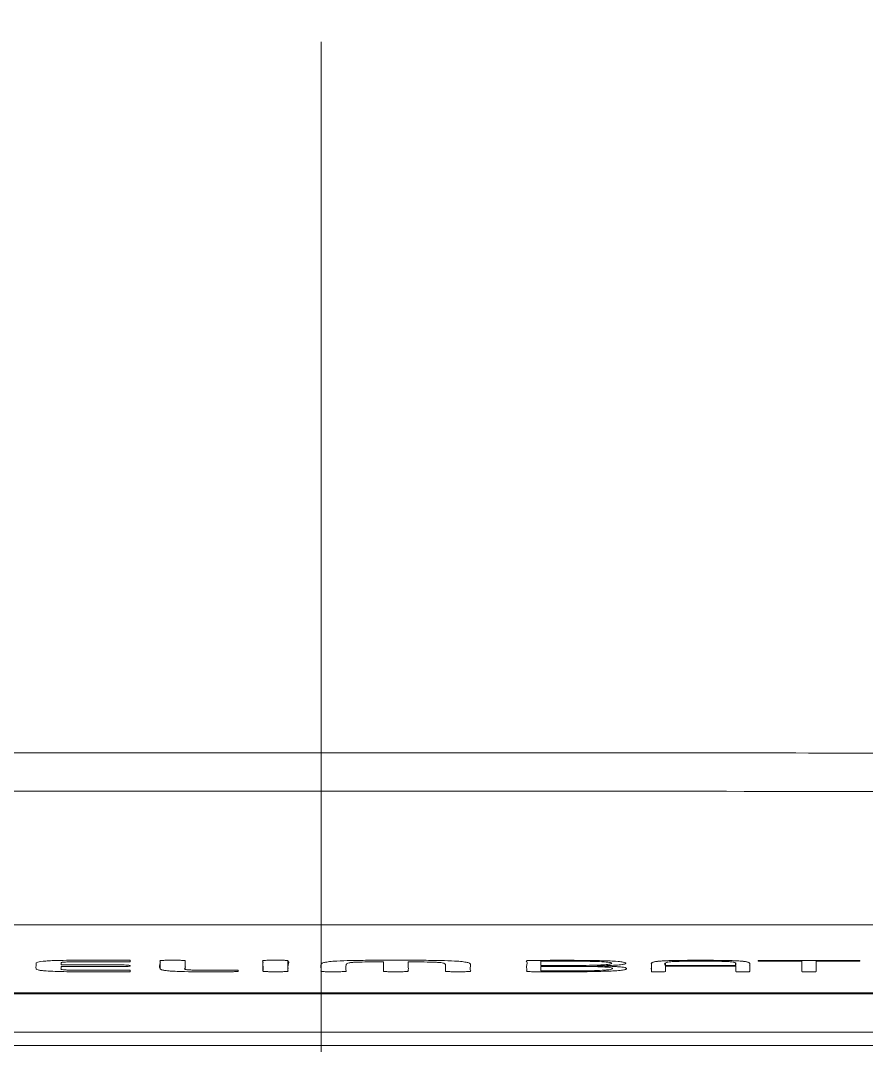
# Model space of a CAD drawing. Extents: x 1268 to 7307, y -579 to 1973.
# Drawn here: x 2799.82 to 2821.53, y 257.09 to 283.39 of the extents above; entities that cross this region are included whole.
import ezdxf

# ---------------------------------------------------------------- set-up
doc = ezdxf.new("R2010")
doc.units = 0
doc.header["$LTSCALE"] = 20
doc.header["$MEASUREMENT"] = 0
doc.linetypes.add('CENTER', pattern=[2, 1.25, -0.25, 0.25, -0.25])
doc.layers.get('0').update_dxf_attribs({"linetype": 'CONTINUOUS'})
doc.layers.add('1', color=7, linetype='CONTINUOUS')

msp = doc.modelspace()

# ---------------------------------------------------------------- linework, layer by layer
at = {"color": 7, "linetype": 'Continuous', "lineweight": 15}
for p, q in [((2840.038, 260.184), (2788.812, 260.184)), ((2840.038, 260.184), (2788.812, 260.184)), ((2802.637, 259.275), (2802.637, 259.236)), ((2802.637, 259.275), (2802.637, 259.236)), ((2813.176, 259.249), (2813.176, 259.144)), ((2813.176, 259.249), (2813.176, 259.144)), ((2813.176, 259.004), (2813.176, 259.119)), ((2813.176, 259.004), (2813.176, 259.119)), ((2814.804, 259.136), (2814.619, 259.132)), ((2814.804, 259.136), (2814.619, 259.132)), ((2814.619, 259.132), (2814.806, 259.126)), ((2814.619, 259.132), (2814.806, 259.126)), ((2816.371, 259.143), (2818.172, 259.143)), ((2816.371, 259.143), (2818.172, 259.143)), ((2816.371, 259.12), (2816.371, 258.985)), ((2818.172, 259.12), (2816.371, 259.12)), ((2816.371, 259.12), (2816.371, 258.985)), ((2818.172, 259.12), (2816.371, 259.12)), ((2818.172, 258.985), (2818.172, 259.12)), ((2818.172, 258.985), (2818.172, 259.12)), ((2818.785, 259.271), (2821.321, 259.271)), ((2818.785, 259.271), (2821.321, 259.271)), ((2819.873, 259.25), (2818.785, 259.25)), ((2819.873, 259.25), (2818.785, 259.25)), ((2819.873, 258.985), (2819.873, 259.25)), ((2819.873, 258.985), (2819.873, 259.25)), ((2820.233, 259.25), (2820.233, 258.985)), ((2821.321, 259.25), (2820.233, 259.25)), ((2820.233, 259.25), (2820.233, 258.985)), ((2821.321, 259.25), (2820.233, 259.25)), ((2821.354, 259.269), (2821.354, 259.252)), ((2821.354, 259.269), (2821.354, 259.252)), ((2802.638, 258.982), (2802.61, 258.982)), ((2802.638, 258.982), (2802.61, 258.982)), ((2802.638, 259.021), (2802.638, 258.982)), ((2802.638, 259.021), (2802.638, 258.982)), ((2805.408, 259.021), (2805.408, 258.984)), ((2805.408, 259.021), (2805.408, 258.984)), ((2775.038, 258.437), (2840.038, 258.437)), ((2775.038, 258.437), (2840.038, 258.437)), ((2775.038, 258.413), (2840.038, 258.413)), ((2703.342, 257.433), (2911.734, 257.433))]:
    msp.add_line(p, q, dxfattribs=at)
at = {"color": 7, "linetype": 'Continuous', "lineweight": 15, "flags": 128}
for points in [[(2802.61, 258.982), (2802.56, 258.981), (2802.516, 258.981), (2802.513, 258.981), (2802.513, 258.981), (2802.513, 258.981), (2802.513, 258.981), (2802.513, 258.981), (2802.513, 258.981), (2802.513, 258.981), (2802.513, 258.981), (2802.513, 258.981)], [(2802.61, 258.982), (2802.56, 258.981), (2802.516, 258.981), (2802.513, 258.981), (2802.513, 258.981), (2802.513, 258.981), (2802.513, 258.981), (2802.513, 258.981), (2802.513, 258.981), (2802.513, 258.981), (2802.513, 258.981), (2802.513, 258.981)], [(2805.408, 258.984), (2805.391, 258.984), (2805.39, 258.984), (2805.39, 258.984), (2805.389, 258.984), (2805.389, 258.984), (2805.373, 258.983), (2805.319, 258.983), (2805.291, 258.982), (2805.289, 258.982), (2805.289, 258.982), (2805.289, 258.982), (2805.289, 258.982), (2805.289, 258.982), (2805.289, 258.982), (2805.289, 258.982), (2805.289, 258.982), (2805.289, 258.982), (2805.289, 258.982), (2805.289, 258.982)]]:
    msp.add_lwpolyline(points, dxfattribs=at)
at = {"color": 7, "linetype": 'Continuous', "lineweight": 15}
msp.add_arc((2816.192, 260.431), 1.457, 263.9491, 277.0618, dxfattribs=at)
for points, knots in [([(2807.538, 264.602), (2803.799, 264.601), (2796.63, 264.598), (2786.339, 264.579), (2776.975, 264.552), (2768.538, 264.519), (2761.146, 264.484), (2754.765, 264.449), (2749.357, 264.416), (2744.763, 264.385), (2740.908, 264.354), (2736.422, 264.305), (2730.91, 264.214), (2724.355, 264.057), (2717.799, 263.849), (2711.313, 263.589), (2704.546, 263.256), (2697.945, 262.86), (2691.814, 262.42), (2686.084, 261.945), (2680.202, 261.384), (2673.804, 260.683), (2667.565, 259.903), (2661.511, 259.051), (2656.991, 258.351), (2653.716, 257.813), (2652.334, 257.574), (2651.816, 257.485)], [0, 0, 0, 0, 0.070455, 0.135104, 0.193948, 0.246989, 0.29423, 0.333385, 0.367403, 0.396306, 0.420078, 0.440185, 0.481122, 0.524531, 0.565128, 0.607203, 0.650633, 0.698182, 0.737901, 0.773078, 0.812433, 0.853317, 0.901758, 0.935931, 0.972857, 0.989809, 1, 1, 1, 1]), ([(2963.249, 257.482), (2962.848, 257.553), (2960.46, 257.976), (2956.448, 258.611), (2951.964, 259.278), (2948.404, 259.771), (2945.323, 260.175), (2942.208, 260.558), (2939.375, 260.887), (2936.649, 261.186), (2933.898, 261.472), (2930.928, 261.76), (2927.848, 262.038), (2924.579, 262.31), (2921.145, 262.573), (2915.276, 262.982), (2907.197, 263.443), (2897.196, 263.863), (2887.731, 264.143), (2880.426, 264.281), (2875.038, 264.346), (2871.053, 264.38), (2866.306, 264.412), (2860.639, 264.447), (2854.05, 264.484), (2846.537, 264.519), (2838.099, 264.552), (2828.736, 264.579), (2818.445, 264.598), (2811.276, 264.601), (2807.538, 264.602)], [0, 0, 0, 0, 0.007942, 0.047278, 0.078077, 0.09541, 0.117873, 0.138922, 0.157097, 0.174981, 0.193535, 0.211422, 0.233444, 0.254725, 0.276456, 0.30182, 0.371991, 0.43612, 0.496896, 0.553414, 0.574736, 0.598799, 0.628672, 0.664319, 0.705767, 0.753009, 0.806051, 0.864895, 0.929545, 1, 1, 1, 1]), ([(2807.538, 263.616), (2807.538, 264.002), (2807.538, 264.575), (2807.538, 264.515), (2807.538, 264.495)], [0, 0, 0, 0, 0.673407, 1, 1, 1, 1]), ([(2703.342, 257.433), (2703.416, 257.536), (2703.493, 257.639), (2703.605, 257.786), (2703.639, 257.83), (2703.707, 257.917), (2703.742, 257.961), (2703.848, 258.092), (2703.92, 258.18), (2704.14, 258.443), (2704.294, 258.618), (2704.775, 259.143), (2705.122, 259.493), (2705.589, 259.931), (2705.685, 260.018), (2705.829, 260.149), (2705.886, 260.193), (2706.024, 260.28), (2706.104, 260.324), (2706.556, 260.541), (2707.09, 260.712), (2708.493, 261.048), (2709.363, 261.212), (2710.903, 261.45), (2711.456, 261.528), (2712.343, 261.643), (2712.648, 261.681), (2713.276, 261.756), (2713.6, 261.793), (2715.263, 261.976), (2716.74, 262.115), (2719.953, 262.377), (2721.69, 262.499), (2725.389, 262.725), (2727.35, 262.827), (2731.457, 263.011), (2733.601, 263.093), (2738.029, 263.232), (2740.312, 263.29), (2744.969, 263.381), (2747.343, 263.414), (2750.336, 263.44), (2750.936, 263.444), (2752.138, 263.452), (2752.739, 263.455), (2753.94, 263.462), (2754.542, 263.466), (2755.443, 263.471), (2755.744, 263.472), (2756.345, 263.476), (2756.645, 263.477), (2759.352, 263.492), (2761.756, 263.504), (2768.976, 263.537), (2773.792, 263.556), (2788.247, 263.601), (2797.893, 263.616), (2807.538, 263.616)], [0.7121402, 0.7121402, 0.7121402, 0.7121402, 0.719641, 0.719641, 0.7228269, 0.7228269, 0.7260128, 0.7260128, 0.7323846, 0.7323846, 0.7451281, 0.7451281, 0.7706153, 0.7706153, 0.7769871, 0.7769871, 0.780173, 0.780173, 0.7833589, 0.7833589, 0.7961025, 0.7961025, 0.8088461, 0.8088461, 0.8152179, 0.8152179, 0.8184038, 0.8184038, 0.8215897, 0.8215897, 0.8343333, 0.8343333, 0.8470769, 0.8470769, 0.8598205, 0.8598205, 0.8725641, 0.8725641, 0.8853077, 0.8853077, 0.8980513, 0.8980513, 0.9012372, 0.9012372, 0.9044231, 0.9044231, 0.907609, 0.907609, 0.9092019, 0.9092019, 0.9107949, 0.9107949, 0.9235384, 0.9235384, 0.9490256, 0.9490256, 1, 1, 1, 1]), ([(2911.734, 257.433), (2911.659, 257.536), (2911.583, 257.639), (2911.471, 257.786), (2911.437, 257.83), (2911.368, 257.917), (2911.333, 257.961), (2911.228, 258.092), (2911.156, 258.18), (2910.935, 258.443), (2910.781, 258.618), (2910.3, 259.143), (2909.953, 259.493), (2909.486, 259.931), (2909.391, 260.018), (2909.247, 260.149), (2909.189, 260.193), (2909.052, 260.28), (2908.972, 260.324), (2908.52, 260.541), (2907.985, 260.712), (2906.582, 261.048), (2905.713, 261.212), (2904.173, 261.45), (2903.62, 261.528), (2902.733, 261.643), (2902.428, 261.681), (2901.799, 261.756), (2901.476, 261.793), (2899.812, 261.976), (2898.336, 262.115), (2895.122, 262.377), (2893.385, 262.499), (2889.686, 262.725), (2887.725, 262.827), (2883.619, 263.011), (2881.475, 263.093), (2877.046, 263.232), (2874.764, 263.29), (2870.106, 263.381), (2867.732, 263.414), (2864.739, 263.44), (2864.139, 263.444), (2862.938, 263.452), (2862.336, 263.455), (2861.135, 263.462), (2860.533, 263.466), (2859.633, 263.471), (2859.331, 263.472), (2858.731, 263.476), (2858.43, 263.477), (2855.724, 263.492), (2853.32, 263.504), (2846.099, 263.537), (2841.284, 263.556), (2826.829, 263.601), (2817.183, 263.616), (2807.538, 263.616)], [0.7121402, 0.7121402, 0.7121402, 0.7121402, 0.719641, 0.719641, 0.7228269, 0.7228269, 0.7260128, 0.7260128, 0.7323846, 0.7323846, 0.7451281, 0.7451281, 0.7706153, 0.7706153, 0.7769871, 0.7769871, 0.780173, 0.780173, 0.7833589, 0.7833589, 0.7961025, 0.7961025, 0.8088461, 0.8088461, 0.8152179, 0.8152179, 0.8184038, 0.8184038, 0.8215897, 0.8215897, 0.8343333, 0.8343333, 0.8470769, 0.8470769, 0.8598205, 0.8598205, 0.8725641, 0.8725641, 0.8853077, 0.8853077, 0.8980513, 0.8980513, 0.9012372, 0.9012372, 0.9044231, 0.9044231, 0.907609, 0.907609, 0.9092019, 0.9092019, 0.9107949, 0.9107949, 0.9235384, 0.9235384, 0.9490256, 0.9490256, 1, 1, 1, 1]), ([(2802.513, 258.981), (2802.416, 258.981), (2802.187, 258.98), (2801.812, 258.979), (2801.409, 258.979), (2801.032, 258.981), (2800.717, 258.988), (2800.492, 258.999), (2800.348, 259.012), (2800.264, 259.027), (2800.225, 259.042), (2800.217, 259.078), (2800.223, 259.12), (2800.222, 259.165), (2800.223, 259.197), (2800.218, 259.226), (2800.445, 259.258), (2800.805, 259.272), (2801.165, 259.277), (2801.449, 259.278), (2801.814, 259.277), (2802.195, 259.277), (2802.514, 259.275), (2802.637, 259.275)], [0, 0, 0, 0, 0.036682, 0.086618, 0.1412, 0.188795, 0.228836, 0.264032, 0.289599, 0.316387, 0.345952, 0.369153, 0.500499, 0.56617, 0.599007, 0.666442, 0.718562, 0.772345, 0.815458, 0.85659, 0.879046, 0.953484, 1, 1, 1, 1]), ([(2802.513, 258.981), (2802.416, 258.981), (2802.187, 258.98), (2801.812, 258.979), (2801.409, 258.979), (2801.032, 258.981), (2800.717, 258.988), (2800.492, 258.999), (2800.348, 259.012), (2800.264, 259.027), (2800.225, 259.042), (2800.217, 259.078), (2800.223, 259.12), (2800.222, 259.165), (2800.223, 259.197), (2800.218, 259.226), (2800.445, 259.258), (2800.805, 259.272), (2801.165, 259.277), (2801.449, 259.278), (2801.814, 259.277), (2802.195, 259.277), (2802.514, 259.275), (2802.637, 259.275)], [0, 0, 0, 0, 0.036682, 0.086618, 0.1412, 0.188795, 0.228836, 0.264032, 0.289599, 0.316387, 0.345952, 0.369153, 0.500499, 0.56617, 0.599007, 0.666442, 0.718562, 0.772345, 0.815458, 0.85659, 0.879046, 0.953484, 1, 1, 1, 1]), ([(2800.864, 259.114), (2800.865, 259.099), (2800.868, 259.076), (2800.859, 259.05), (2800.878, 259.035), (2800.958, 259.027), (2801.083, 259.023), (2801.228, 259.022), (2801.37, 259.021), (2801.529, 259.021), (2801.945, 259.021), (2802.326, 259.021), (2802.638, 259.021)], [0, 0, 0, 0, 0.2158143, 0.3242761, 0.3733332, 0.4179254, 0.4575598, 0.5121166, 0.5692467, 0.6050533, 0.6762733, 1, 1, 1, 1]), ([(2800.864, 259.114), (2800.865, 259.099), (2800.868, 259.076), (2800.859, 259.05), (2800.878, 259.035), (2800.958, 259.027), (2801.083, 259.023), (2801.228, 259.022), (2801.37, 259.021), (2801.529, 259.021), (2801.945, 259.021), (2802.326, 259.021), (2802.638, 259.021)], [0, 0, 0, 0, 0.2158143, 0.3242761, 0.3733332, 0.4179254, 0.4575598, 0.5121166, 0.5692467, 0.6050533, 0.6762733, 1, 1, 1, 1]), ([(2802.637, 259.236), (2802.247, 259.236), (2801.782, 259.236), (2801.257, 259.236), (2801.09, 259.234), (2800.978, 259.23), (2800.885, 259.223), (2800.861, 259.211), (2800.867, 259.188), (2800.865, 259.169), (2800.864, 259.154)], [0, 0, 0, 0, 0.427484, 0.509916, 0.574887, 0.611944, 0.642372, 0.713212, 0.786256, 1, 1, 1, 1]), ([(2802.637, 259.236), (2802.244, 259.236), (2801.85, 259.236), (2801.456, 259.236), (2800.864, 259.236), (2800.864, 259.224), (2800.864, 259.202), (2800.864, 259.186), (2800.864, 259.17), (2800.864, 259.154)], [0, 0, 0, 0, 0.504683, 0.504683, 0.504683, 0.722405, 0.722405, 0.722405, 1, 1, 1, 1]), ([(2800.864, 259.154), (2801.173, 259.155), (2801.617, 259.155), (2802.155, 259.153), (2802.419, 259.156), (2802.561, 259.152), (2802.614, 259.148), (2802.639, 259.141), (2802.631, 259.134), (2802.639, 259.127), (2802.615, 259.12), (2802.56, 259.116), (2802.427, 259.112), (2802.235, 259.114), (2801.937, 259.114), (2801.483, 259.114), (2801.106, 259.114), (2800.864, 259.114)], [0, 0, 0, 0, 0.234861, 0.3382, 0.412781, 0.432151, 0.452086, 0.474031, 0.501012, 0.527743, 0.548918, 0.568117, 0.587219, 0.654258, 0.712128, 0.815467, 1, 1, 1, 1]), ([(2800.864, 259.154), (2801.173, 259.155), (2801.617, 259.155), (2802.155, 259.153), (2802.419, 259.156), (2802.561, 259.152), (2802.614, 259.148), (2802.639, 259.141), (2802.631, 259.134), (2802.639, 259.127), (2802.615, 259.12), (2802.56, 259.116), (2802.427, 259.112), (2802.235, 259.114), (2801.937, 259.114), (2801.483, 259.114), (2801.106, 259.114), (2800.864, 259.114)], [0, 0, 0, 0, 0.234861, 0.3382, 0.412781, 0.432151, 0.452086, 0.474031, 0.501012, 0.527743, 0.548918, 0.568117, 0.587219, 0.654258, 0.712128, 0.815467, 1, 1, 1, 1]), ([(2805.289, 258.982), (2805.214, 258.982), (2805.009, 258.979), (2804.526, 258.979), (2804.009, 258.98), (2803.655, 258.999), (2803.513, 259.013), (2803.423, 259.032), (2803.379, 259.098), (2803.393, 259.167), (2803.419, 259.237), (2803.388, 259.257), (2803.421, 259.267), (2803.453, 259.271), (2803.499, 259.273), (2803.634, 259.277), (2803.783, 259.276), (2803.925, 259.274), (2803.979, 259.272), (2804.018, 259.269), (2804.043, 259.266), (2804.051, 259.261), (2804.046, 259.253), (2804.05, 259.236), (2804.048, 259.192), (2804.038, 259.138), (2804.068, 259.081), (2804.009, 259.049), (2804.087, 259.033), (2804.153, 259.027), (2804.261, 259.024), (2804.487, 259.02), (2804.876, 259.021), (2805.212, 259.021), (2805.408, 259.021)], [0, 0, 0, 0, 0.021032, 0.057936, 0.136603, 0.15684, 0.178427, 0.20351, 0.234484, 0.429754, 0.47076, 0.501739, 0.506827, 0.511931, 0.517253, 0.522984, 0.551593, 0.557653, 0.563174, 0.568366, 0.573131, 0.577958, 0.586451, 0.606749, 0.642997, 0.752836, 0.814347, 0.864886, 0.872649, 0.88101, 0.89145, 0.905617, 0.94508, 1, 1, 1, 1]), ([(2805.289, 258.982), (2805.266, 258.982), (2805.243, 258.982), (2805.099, 258.98), (2804.996, 258.979), (2804.592, 258.979), (2804.041, 258.979), (2803.409, 258.988), (2803.409, 259.055), (2803.409, 259.124), (2803.409, 259.193), (2803.409, 259.262), (2803.409, 259.269), (2803.492, 259.275), (2803.683, 259.275), (2803.775, 259.275), (2803.966, 259.275), (2804.049, 259.269), (2804.049, 259.262), (2804.049, 259.192), (2804.049, 259.121), (2804.049, 259.051), (2804.049, 259.036), (2804.049, 259.021), (2804.597, 259.021), (2804.868, 259.021), (2805.138, 259.021), (2805.408, 259.021)], [0, 0, 0, 0, 0.007403, 0.007403, 0.061313, 0.061313, 0.061313, 0.115224, 0.115224, 0.115224, 0.416097, 0.416097, 0.416097, 0.470008, 0.470008, 0.499335, 0.499335, 0.553245, 0.553245, 0.553245, 0.860318, 0.860318, 0.860318, 0.914229, 0.914229, 0.914229, 1, 1, 1, 1]), ([(2806.045, 258.995), (2806.048, 259.045), (2806.053, 259.119), (2806.035, 259.202), (2806.058, 259.241), (2806.022, 259.26), (2806.067, 259.269), (2806.112, 259.273), (2806.179, 259.275), (2806.314, 259.275), (2806.437, 259.275), (2806.545, 259.275), (2806.582, 259.274), (2806.614, 259.273), (2806.643, 259.271), (2806.666, 259.268), (2806.682, 259.266), (2806.732, 259.212), (2806.666, 259.138), (2806.695, 259.055), (2806.671, 259.016), (2806.708, 258.997), (2806.662, 258.988), (2806.618, 258.984), (2806.551, 258.982), (2806.415, 258.982), (2806.293, 258.982), (2806.185, 258.982), (2806.148, 258.983), (2806.112, 258.984), (2806.077, 258.987), (2806.05, 258.99), (2806.047, 258.993), (2806.045, 258.995)], [0, 0, 0, 0, 0.2323156, 0.3345317, 0.3795096, 0.4111216, 0.4177584, 0.4247163, 0.4324603, 0.4418033, 0.4689033, 0.4735227, 0.4775533, 0.4815102, 0.4859837, 0.4904879, 0.495084, 0.4998493, 0.7321649, 0.8343811, 0.8793589, 0.9108949, 0.9175501, 0.9245963, 0.932394, 0.9417407, 0.9688408, 0.9734441, 0.9774589, 0.9814021, 0.9873553, 0.9934787, 1, 1, 1, 1]), ([(2806.045, 258.995), (2806.045, 259.084), (2806.045, 259.173), (2806.045, 259.262), (2806.045, 259.269), (2806.109, 259.275), (2806.315, 259.275), (2806.415, 259.275), (2806.514, 259.275), (2806.609, 259.275), (2806.685, 259.269), (2806.685, 259.262), (2806.685, 259.173), (2806.685, 259.084), (2806.685, 258.995), (2806.685, 258.989), (2806.621, 258.982), (2806.415, 258.982), (2806.315, 258.982), (2806.216, 258.982), (2806.121, 258.982), (2806.045, 258.987), (2806.045, 258.995)], [0, 0, 0, 0, 0.368247, 0.368247, 0.368247, 0.419215, 0.419215, 0.449032, 0.449032, 0.449032, 0.5, 0.5, 0.5, 0.868247, 0.868247, 0.868247, 0.919215, 0.919215, 0.949032, 0.949032, 0.949032, 1, 1, 1, 1]), ([(2809.135, 259.233), (2808.952, 259.233), (2808.718, 259.234), (2808.454, 259.227), (2808.328, 259.221), (2808.239, 259.209), (2808.199, 259.193), (2808.18, 259.175), (2808.175, 259.11), (2808.156, 259.049), (2808.18, 258.993), (2808.165, 258.989), (2808.139, 258.986), (2808.084, 258.983), (2807.972, 258.981), (2807.841, 258.982), (2807.727, 258.981), (2807.643, 258.982), (2807.591, 258.985), (2807.557, 258.987), (2807.537, 258.991), (2807.53, 258.995), (2807.543, 259.028), (2807.53, 259.073), (2807.533, 259.121), (2807.533, 259.143), (2807.533, 259.152), (2807.533, 259.156), (2807.533, 259.158), (2807.533, 259.159), (2807.533, 259.159), (2807.533, 259.159), (2807.533, 259.159), (2807.533, 259.171), (2807.542, 259.191), (2807.608, 259.219), (2807.734, 259.24), (2807.962, 259.259), (2808.333, 259.27), (2808.85, 259.276), (2809.453, 259.277), (2810.057, 259.276), (2810.573, 259.27), (2810.944, 259.259), (2811.172, 259.24), (2811.298, 259.219), (2811.364, 259.191), (2811.39, 259.118), (2811.336, 259.052), (2811.378, 258.995), (2811.362, 258.99), (2811.326, 258.986), (2811.267, 258.983), (2811.184, 258.981), (2811.073, 258.982), (2810.956, 258.982), (2810.839, 258.982), (2810.773, 258.985), (2810.74, 258.989), (2810.724, 258.993), (2810.727, 259.001), (2810.721, 259.038), (2810.726, 259.09), (2810.726, 259.144), (2810.724, 259.175), (2810.703, 259.194), (2810.65, 259.209), (2810.576, 259.218), (2810.426, 259.227), (2810.147, 259.232), (2809.91, 259.233), (2809.772, 259.233)], [0, 0, 0, 0, 0.02706, 0.034462, 0.041033, 0.049896, 0.061276, 0.072878, 0.087292, 0.195502, 0.198677, 0.200963, 0.203351, 0.205873, 0.21172, 0.219607, 0.225535, 0.228879, 0.231995, 0.234345, 0.236766, 0.239332, 0.24382, 0.304417, 0.331081, 0.342812, 0.347974, 0.350245, 0.351244, 0.351684, 0.351878, 0.351963, 0.352, 0.352029, 0.375146, 0.39378, 0.409166, 0.423116, 0.443109, 0.468284, 0.500714, 0.533138, 0.558299, 0.578275, 0.592217, 0.607598, 0.626229, 0.649346, 0.756728, 0.76234, 0.765308, 0.768482, 0.771924, 0.775895, 0.780795, 0.788404, 0.793564, 0.797699, 0.80006, 0.802483, 0.8058, 0.8163, 0.879933, 0.911751, 0.927617, 0.943026, 0.951151, 0.95803, 0.964518, 0.979456, 1, 1, 1, 1]), ([(2809.135, 259.233), (2808.952, 259.233), (2808.718, 259.234), (2808.454, 259.227), (2808.328, 259.221), (2808.239, 259.209), (2808.199, 259.193), (2808.18, 259.175), (2808.175, 259.11), (2808.156, 259.049), (2808.18, 258.993), (2808.165, 258.989), (2808.139, 258.986), (2808.084, 258.983), (2807.972, 258.981), (2807.841, 258.982), (2807.727, 258.981), (2807.643, 258.982), (2807.591, 258.985), (2807.557, 258.987), (2807.537, 258.991), (2807.53, 258.995), (2807.543, 259.028), (2807.53, 259.073), (2807.533, 259.121), (2807.533, 259.143), (2807.533, 259.152), (2807.533, 259.156), (2807.533, 259.158), (2807.533, 259.159), (2807.533, 259.159), (2807.533, 259.159), (2807.533, 259.159), (2807.533, 259.171), (2807.542, 259.191), (2807.608, 259.219), (2807.734, 259.24), (2807.962, 259.259), (2808.333, 259.27), (2808.85, 259.276), (2809.453, 259.277), (2810.057, 259.276), (2810.573, 259.27), (2810.944, 259.259), (2811.172, 259.24), (2811.298, 259.219), (2811.364, 259.191), (2811.39, 259.118), (2811.336, 259.052), (2811.378, 258.995), (2811.362, 258.99), (2811.326, 258.986), (2811.267, 258.983), (2811.184, 258.981), (2811.073, 258.982), (2810.956, 258.982), (2810.839, 258.982), (2810.773, 258.985), (2810.74, 258.989), (2810.724, 258.993), (2810.727, 259.001), (2810.721, 259.038), (2810.726, 259.09), (2810.726, 259.144), (2810.724, 259.175), (2810.703, 259.194), (2810.65, 259.209), (2810.576, 259.218), (2810.426, 259.227), (2810.147, 259.232), (2809.91, 259.233), (2809.772, 259.233)], [0, 0, 0, 0, 0.02706, 0.034462, 0.041033, 0.049896, 0.061276, 0.072878, 0.087292, 0.195502, 0.198677, 0.200963, 0.203351, 0.205873, 0.21172, 0.219607, 0.225535, 0.228879, 0.231995, 0.234345, 0.236766, 0.239332, 0.24382, 0.304417, 0.331081, 0.342812, 0.347974, 0.350245, 0.351244, 0.351684, 0.351878, 0.351963, 0.352, 0.352029, 0.375146, 0.39378, 0.409166, 0.423116, 0.443109, 0.468284, 0.500714, 0.533138, 0.558299, 0.578275, 0.592217, 0.607598, 0.626229, 0.649346, 0.756728, 0.76234, 0.765308, 0.768482, 0.771924, 0.775895, 0.780795, 0.788404, 0.793564, 0.797699, 0.80006, 0.802483, 0.8058, 0.8163, 0.879933, 0.911751, 0.927617, 0.943026, 0.951151, 0.95803, 0.964518, 0.979456, 1, 1, 1, 1]), ([(2809.772, 259.233), (2809.77, 259.185), (2809.767, 259.117), (2809.778, 259.041), (2809.765, 259.009), (2809.779, 258.995), (2809.756, 258.989), (2809.71, 258.984), (2809.606, 258.981), (2809.471, 258.982), (2809.341, 258.982), (2809.253, 258.982), (2809.192, 258.984), (2809.149, 258.988), (2809.129, 258.994), (2809.138, 259.004), (2809.133, 259.02), (2809.136, 259.05), (2809.133, 259.122), (2809.134, 259.186), (2809.135, 259.233)], [0, 0, 0, 0, 0.2662333, 0.3780542, 0.4272516, 0.4447168, 0.4544693, 0.4634547, 0.4733956, 0.5000537, 0.5163283, 0.5267695, 0.5352873, 0.5438039, 0.5534514, 0.5691584, 0.5967103, 0.6459117, 0.7337667, 1, 1, 1, 1]), ([(2809.772, 259.233), (2809.77, 259.185), (2809.767, 259.117), (2809.778, 259.041), (2809.765, 259.009), (2809.779, 258.995), (2809.756, 258.989), (2809.71, 258.984), (2809.606, 258.981), (2809.471, 258.982), (2809.341, 258.982), (2809.253, 258.982), (2809.192, 258.984), (2809.149, 258.988), (2809.129, 258.994), (2809.138, 259.004), (2809.133, 259.02), (2809.136, 259.05), (2809.133, 259.122), (2809.134, 259.186), (2809.135, 259.233)], [0, 0, 0, 0, 0.2662333, 0.3780542, 0.4272516, 0.4447168, 0.4544693, 0.4634547, 0.4733956, 0.5000537, 0.5163283, 0.5267695, 0.5352873, 0.5438039, 0.5534514, 0.5691584, 0.5967103, 0.6459117, 0.7337667, 1, 1, 1, 1]), ([(2812.834, 258.985), (2812.831, 258.985), (2812.821, 258.986), (2812.814, 258.989), (2812.803, 258.999), (2812.817, 259.024), (2812.808, 259.076), (2812.803, 259.148), (2812.834, 259.214), (2812.791, 259.254), (2812.816, 259.266), (2812.825, 259.267), (2812.833, 259.268), (2812.837, 259.268)], [0, 0, 0, 0, 0.0050418, 0.0127277, 0.0240866, 0.1096237, 0.276012, 0.5731408, 0.8702618, 0.9812342, 0.9891365, 0.9952406, 1, 1, 1, 1]), ([(2812.834, 258.985), (2812.831, 258.985), (2812.821, 258.986), (2812.814, 258.989), (2812.803, 258.999), (2812.817, 259.024), (2812.808, 259.076), (2812.803, 259.148), (2812.834, 259.214), (2812.791, 259.254), (2812.816, 259.266), (2812.825, 259.267), (2812.833, 259.268), (2812.837, 259.268)], [0, 0, 0, 0, 0.0050418, 0.0127277, 0.0240866, 0.1096237, 0.276012, 0.5731408, 0.8702618, 0.9812342, 0.9891365, 0.9952406, 1, 1, 1, 1]), ([(2812.837, 259.268), (2812.842, 259.269), (2812.853, 259.269), (2812.881, 259.27), (2812.906, 259.271), (2812.923, 259.271)], [0, 0, 0, 0, 0.211482, 0.46154, 1, 1, 1, 1]), ([(2812.923, 259.271), (2813.138, 259.272), (2813.657, 259.275), (2814.323, 259.274), (2814.862, 259.262), (2815.14, 259.248), (2815.293, 259.23), (2815.348, 259.213), (2815.352, 259.198), (2815.345, 259.184), (2815.304, 259.172), (2815.213, 259.158), (2815.05, 259.145), (2814.888, 259.139), (2814.804, 259.136)], [0, 0, 0, 0, 0.158546, 0.382836, 0.482453, 0.569159, 0.625817, 0.688887, 0.74096, 0.782003, 0.826394, 0.868626, 0.931762, 1, 1, 1, 1]), ([(2812.923, 259.271), (2813.103, 259.273), (2813.44, 259.274), (2813.797, 259.274), (2814.233, 259.274), (2814.628, 259.27), (2815.183, 259.247), (2815.349, 259.23), (2815.35, 259.202), (2815.351, 259.199), (2815.351, 259.197), (2815.35, 259.195), (2815.349, 259.167), (2815.155, 259.147), (2814.804, 259.136)], [0, 0, 0, 0, 0.239406, 0.239406, 0.239406, 0.478813, 0.478813, 0.718219, 0.718219, 0.718219, 0.760594, 0.760594, 0.760594, 1, 1, 1, 1]), ([(2813.176, 259.144), (2813.473, 259.144), (2813.889, 259.143), (2814.41, 259.144), (2814.706, 259.152), (2814.902, 259.167), (2814.987, 259.185), (2815.003, 259.205), (2814.925, 259.226), (2814.675, 259.242), (2814.236, 259.251), (2813.727, 259.251), (2813.332, 259.25), (2813.176, 259.249)], [0, 0, 0, 0, 0.20015, 0.280985, 0.349587, 0.40758, 0.461821, 0.521337, 0.592492, 0.65922, 0.733488, 0.894609, 1, 1, 1, 1]), ([(2813.176, 259.144), (2813.473, 259.144), (2813.889, 259.143), (2814.41, 259.144), (2814.706, 259.152), (2814.902, 259.167), (2814.987, 259.185), (2815.003, 259.205), (2814.925, 259.226), (2814.675, 259.242), (2814.236, 259.251), (2813.727, 259.251), (2813.332, 259.25), (2813.176, 259.249)], [0, 0, 0, 0, 0.20015, 0.280985, 0.349587, 0.40758, 0.461821, 0.521337, 0.592492, 0.65922, 0.733488, 0.894609, 1, 1, 1, 1]), ([(2813.176, 259.119), (2813.442, 259.119), (2813.861, 259.119), (2814.445, 259.12), (2814.698, 259.108), (2814.819, 259.102)], [0, 0, 0, 0, 0.475014, 0.749386, 1, 1, 1, 1]), ([(2813.176, 259.119), (2813.485, 259.119), (2813.794, 259.119), (2814.103, 259.119), (2814.442, 259.119), (2814.674, 259.114), (2814.819, 259.102)], [0, 0, 0, 0, 0.645264, 0.645264, 0.645264, 1, 1, 1, 1]), ([(2814.819, 259.102), (2814.862, 259.099), (2814.949, 259.091), (2815.005, 259.076), (2815.018, 259.061), (2814.999, 259.045), (2814.925, 259.031), (2814.784, 259.018), (2814.545, 259.008), (2814.139, 259.002), (2813.675, 259.003), (2813.322, 259.004), (2813.176, 259.004)], [0, 0, 0, 0, 0.071134, 0.140847, 0.212832, 0.289895, 0.358436, 0.423087, 0.522486, 0.634153, 0.848938, 1, 1, 1, 1]), ([(2814.819, 259.102), (2814.862, 259.099), (2814.949, 259.091), (2815.005, 259.076), (2815.018, 259.061), (2814.999, 259.045), (2814.925, 259.031), (2814.784, 259.018), (2814.545, 259.008), (2814.139, 259.002), (2813.675, 259.003), (2813.322, 259.004), (2813.176, 259.004)], [0, 0, 0, 0, 0.071134, 0.140847, 0.212832, 0.289895, 0.358436, 0.423087, 0.522486, 0.634153, 0.848938, 1, 1, 1, 1]), ([(2814.806, 259.126), (2814.896, 259.123), (2815.072, 259.118), (2815.242, 259.103), (2815.335, 259.088), (2815.371, 259.075), (2815.374, 259.06), (2815.366, 259.043), (2815.289, 259.023), (2815.136, 259.006), (2814.994, 258.999), (2814.923, 258.995)], [0, 0, 0, 0, 0.132996, 0.260471, 0.347465, 0.439042, 0.507752, 0.631341, 0.763521, 0.881864, 1, 1, 1, 1]), ([(2814.806, 259.126), (2815.159, 259.117), (2815.371, 259.095), (2815.373, 259.066), (2815.373, 259.064), (2815.373, 259.062), (2815.373, 259.059), (2815.371, 259.027), (2815.199, 259.008), (2814.923, 258.995)], [0, 0, 0, 0, 0.457247, 0.457247, 0.457247, 0.542753, 0.542753, 0.542753, 1, 1, 1, 1]), ([(2816.011, 258.985), (2816.008, 259.034), (2816.006, 259.096), (2816.015, 259.174), (2815.993, 259.21), (2816.095, 259.239), (2816.243, 259.256), (2816.507, 259.269), (2816.867, 259.274), (2817.27, 259.274), (2817.673, 259.274), (2818.032, 259.269), (2818.297, 259.256), (2818.446, 259.239), (2818.55, 259.21), (2818.527, 259.174), (2818.534, 259.117), (2818.532, 259.065), (2818.532, 259.02), (2818.532, 259), (2818.532, 258.992), (2818.532, 258.988), (2818.532, 258.986), (2818.532, 258.985), (2818.531, 258.984), (2818.528, 258.983), (2818.523, 258.983), (2818.521, 258.982)], [0, 0, 0, 0, 0.20887, 0.261087, 0.331134, 0.361966, 0.387819, 0.413062, 0.458708, 0.498323, 0.537779, 0.583361, 0.608673, 0.634592, 0.665455, 0.735481, 0.787698, 0.904665, 0.956131, 0.978778, 0.98874, 0.993125, 0.995053, 0.996568, 0.997291, 0.998294, 1, 1, 1, 1]), ([(2816.011, 258.985), (2816.011, 259.055), (2816.011, 259.125), (2816.011, 259.196), (2816.011, 259.226), (2816.105, 259.245), (2816.46, 259.269), (2816.738, 259.274), (2817.13, 259.274), (2817.224, 259.274), (2817.318, 259.274), (2817.411, 259.274), (2817.8, 259.274), (2818.078, 259.269), (2818.436, 259.245), (2818.531, 259.226), (2818.531, 259.196), (2818.532, 259.125), (2818.532, 259.055), (2818.532, 258.985), (2818.532, 258.984), (2818.528, 258.983), (2818.521, 258.982)], [0, 0, 0, 0, 0.3360694, 0.3360694, 0.3360694, 0.3951222, 0.3951222, 0.454175, 0.454175, 0.454175, 0.4867722, 0.4867722, 0.4867722, 0.545825, 0.545825, 0.6048778, 0.6048778, 0.6048778, 0.9409472, 0.9409472, 0.9409472, 0.9999855, 0.9999855, 0.9999855, 0.9999855]), ([(2818.172, 259.143), (2818.17, 259.154), (2818.167, 259.18), (2818.188, 259.21), (2818.09, 259.232), (2817.979, 259.242), (2817.71, 259.252), (2817.271, 259.25), (2816.832, 259.252), (2816.564, 259.242), (2816.451, 259.232), (2816.311, 259.199), (2816.344, 259.169), (2816.371, 259.143)], [0, 0, 0, 0, 0.109934, 0.246434, 0.289894, 0.329355, 0.368592, 0.500142, 0.631562, 0.670763, 0.710197, 0.75365, 1, 1, 1, 1]), ([(2818.172, 259.143), (2818.172, 259.16), (2818.172, 259.177), (2818.171, 259.194), (2818.171, 259.216), (2818.127, 259.23), (2817.86, 259.249), (2817.668, 259.251), (2817.411, 259.251), (2817.318, 259.251), (2817.224, 259.251), (2817.13, 259.251), (2816.874, 259.251), (2816.682, 259.249), (2816.415, 259.23), (2816.371, 259.216), (2816.371, 259.194), (2816.371, 259.177), (2816.371, 259.16), (2816.371, 259.143)], [0.0000031, 0.0000031, 0.0000031, 0.0000031, 0.1893257, 0.1893257, 0.1893257, 0.3258258, 0.3258258, 0.4623259, 0.4623259, 0.4623259, 0.537674, 0.537674, 0.537674, 0.6741742, 0.6741742, 0.8106743, 0.8106743, 0.8106743, 0.9999969, 0.9999969, 0.9999969, 0.9999969]), ([(2818.747, 259.252), (2818.747, 259.255), (2818.747, 259.26), (2818.746, 259.265), (2818.747, 259.268), (2818.746, 259.269), (2818.748, 259.27), (2818.751, 259.27), (2818.756, 259.271), (2818.764, 259.271), (2818.774, 259.271), (2818.781, 259.271), (2818.785, 259.271)], [0, 0, 0, 0, 0.460722, 0.663419, 0.75263, 0.822723, 0.841458, 0.864823, 0.89211, 0.923304, 0.958784, 1, 1, 1, 1]), ([(2818.747, 259.252), (2818.747, 259.257), (2818.747, 259.263), (2818.747, 259.269), (2818.747, 259.27), (2818.759, 259.271), (2818.785, 259.271)], [0, 0, 0, 0, 0.322952, 0.322952, 0.322952, 1, 1, 1, 1]), ([(2818.75, 259.251), (2818.75, 259.251), (2818.749, 259.251), (2818.749, 259.251), (2818.748, 259.251), (2818.748, 259.251), (2818.748, 259.251), (2818.748, 259.251), (2818.748, 259.251), (2818.748, 259.251), (2818.748, 259.251), (2818.747, 259.251), (2818.747, 259.251), (2818.747, 259.252)], [0, 0, 0, 0, 0.086303, 0.14194, 0.178037, 0.214487, 0.22747, 0.239978, 0.251162, 0.264984, 0.300628, 0.408856, 1, 1, 1, 1]), ([(2818.785, 259.25), (2818.781, 259.25), (2818.772, 259.25), (2818.761, 259.251), (2818.754, 259.251), (2818.751, 259.251), (2818.75, 259.251)], [0, 0, 0, 0, 0.39732, 0.7097, 0.905333, 1, 1, 1, 1]), ([(2821.321, 259.271), (2821.328, 259.271), (2821.337, 259.271), (2821.346, 259.271), (2821.35, 259.271), (2821.352, 259.27), (2821.353, 259.27), (2821.354, 259.269)], [0, 0, 0, 0, 0.420815, 0.518599, 0.598991, 0.757849, 1, 1, 1, 1]), ([(2821.354, 259.252), (2821.354, 259.251), (2821.353, 259.251), (2821.352, 259.251), (2821.35, 259.251), (2821.346, 259.251), (2821.336, 259.251), (2821.327, 259.25), (2821.321, 259.25)], [0, 0, 0, 0, 0.144697, 0.200039, 0.262449, 0.368949, 0.5416, 1, 1, 1, 1]), ([(2805.408, 258.984), (2805.399, 258.984), (2805.39, 258.984), (2805.381, 258.984), (2805.31, 258.983), (2805.29, 258.982), (2805.289, 258.982), (2805.289, 258.982)], [0, 0, 0, 0, 0.033016, 0.033016, 0.879279, 0.879279, 1, 1, 1, 1]), ([(2812.933, 258.982), (2812.908, 258.983), (2812.877, 258.983), (2812.846, 258.984), (2812.838, 258.985), (2812.834, 258.985)], [0, 0, 0, 0, 0.712461, 0.88159, 1, 1, 1, 1]), ([(2812.933, 258.982), (2812.908, 258.983), (2812.877, 258.983), (2812.846, 258.984), (2812.838, 258.985), (2812.834, 258.985)], [0, 0, 0, 0, 0.712461, 0.88159, 1, 1, 1, 1]), ([(2814.923, 258.995), (2814.738, 258.99), (2814.346, 258.979), (2813.661, 258.978), (2813.186, 258.981), (2812.933, 258.982)], [0, 0, 0, 0, 0.2919, 0.62156, 1, 1, 1, 1]), ([(2814.923, 258.995), (2814.645, 258.984), (2814.252, 258.979), (2813.826, 258.979), (2813.462, 258.979), (2813.136, 258.98), (2812.933, 258.982)], [0, 0, 0, 0, 0.5, 0.5, 0.5, 1, 1, 1, 1]), ([(2816.021, 258.982), (2816.018, 258.983), (2816.014, 258.984), (2816.011, 258.984), (2816.011, 258.985), (2816.011, 258.985)], [0, 0, 0, 0, 0.626687, 0.841675, 1, 1, 1, 1]), ([(2816.038, 258.982), (2816.037, 258.982), (2816.036, 258.982), (2816.033, 258.982), (2816.03, 258.982), (2816.026, 258.982), (2816.023, 258.982), (2816.021, 258.982)], [0, 0, 0, 0, 0.102267, 0.236871, 0.408687, 0.667721, 1, 1, 1, 1]), ([(2816.038, 258.982), (2816.037, 258.982), (2816.036, 258.982), (2816.033, 258.982), (2816.03, 258.982), (2816.026, 258.982), (2816.023, 258.982), (2816.021, 258.982)], [0, 0, 0, 0, 0.102267, 0.236871, 0.408687, 0.667721, 1, 1, 1, 1]), ([(2816.371, 258.985), (2816.37, 258.983), (2816.355, 258.982), (2816.343, 258.982), (2816.241, 258.982), (2816.14, 258.982), (2816.038, 258.982)], [0, 0, 0, 0, 0.625782, 0.625782, 0.625782, 1, 1, 1, 1]), ([(2818.505, 258.982), (2818.448, 258.982), (2818.366, 258.982), (2818.272, 258.982), (2818.231, 258.982), (2818.212, 258.982), (2818.202, 258.982), (2818.195, 258.982), (2818.191, 258.982), (2818.186, 258.982), (2818.181, 258.983), (2818.176, 258.983), (2818.172, 258.984), (2818.172, 258.984), (2818.172, 258.985)], [0, 0, 0, 0, 0.476986, 0.68686, 0.779205, 0.819836, 0.85176, 0.862439, 0.875268, 0.890194, 0.90706, 0.932877, 0.963355, 1, 1, 1, 1]), ([(2818.505, 258.982), (2818.403, 258.982), (2818.301, 258.982), (2818.199, 258.982), (2818.19, 258.982), (2818.172, 258.983), (2818.172, 258.985)], [0, 0, 0, 0, 0.375, 0.375, 0.375, 1, 1, 1, 1]), ([(2818.521, 258.982), (2818.519, 258.982), (2818.516, 258.982), (2818.511, 258.982), (2818.507, 258.982), (2818.506, 258.982), (2818.505, 258.982), (2818.505, 258.982)], [0, 0, 0, 0, 0.420559, 0.726985, 0.910915, 0.961616, 1, 1, 1, 1]), ([(2818.521, 258.982), (2818.519, 258.982), (2818.516, 258.982), (2818.511, 258.982), (2818.507, 258.982), (2818.506, 258.982), (2818.505, 258.982), (2818.505, 258.982)], [0, 0, 0, 0, 0.420559, 0.726985, 0.910915, 0.961616, 1, 1, 1, 1]), ([(2820.207, 258.982), (2820.149, 258.982), (2820.067, 258.982), (2819.973, 258.982), (2819.932, 258.982), (2819.912, 258.982), (2819.902, 258.982), (2819.894, 258.982), (2819.888, 258.982), (2819.883, 258.982), (2819.878, 258.983), (2819.874, 258.984), (2819.874, 258.984), (2819.873, 258.985)], [0, 0, 0, 0, 0.4779279, 0.6882151, 0.7807427, 0.8214538, 0.8534407, 0.8684091, 0.8865263, 0.9079582, 0.9332493, 0.9634408, 1, 1, 1, 1]), ([(2820.207, 258.982), (2820.149, 258.982), (2820.067, 258.982), (2819.973, 258.982), (2819.932, 258.982), (2819.912, 258.982), (2819.902, 258.982), (2819.894, 258.982), (2819.888, 258.982), (2819.883, 258.982), (2819.878, 258.983), (2819.874, 258.984), (2819.874, 258.984), (2819.873, 258.985)], [0, 0, 0, 0, 0.4779279, 0.6882151, 0.7807427, 0.8214538, 0.8534407, 0.8684091, 0.8865263, 0.9079582, 0.9332493, 0.9634408, 1, 1, 1, 1]), ([(2820.233, 258.985), (2820.233, 258.984), (2820.232, 258.984), (2820.228, 258.983), (2820.223, 258.982), (2820.217, 258.982), (2820.212, 258.982), (2820.208, 258.982), (2820.207, 258.982)], [0, 0, 0, 0, 0.257039, 0.476489, 0.663234, 0.790173, 0.901433, 1, 1, 1, 1]), ([(2820.233, 258.985), (2820.233, 258.984), (2820.232, 258.984), (2820.228, 258.983), (2820.223, 258.982), (2820.217, 258.982), (2820.212, 258.982), (2820.208, 258.982), (2820.207, 258.982)], [0, 0, 0, 0, 0.257039, 0.476489, 0.663234, 0.790173, 0.901433, 1, 1, 1, 1])]:
    msp.add_open_spline(points, degree=3, knots=knots, dxfattribs=at)
for points, degree in [([(2812.837, 259.268), (2812.853, 259.27), (2812.876, 259.271), (2812.923, 259.271)], 3), ([(2818.75, 259.251), (2818.747, 259.251), (2818.748, 259.251), (2818.747, 259.252)], 3), ([(2818.785, 259.25), (2818.766, 259.25), (2818.753, 259.251), (2818.75, 259.251)], 3), ([(2821.321, 259.271), (2821.352, 259.271), (2821.351, 259.271), (2821.354, 259.269)], 3), ([(2821.354, 259.252), (2821.352, 259.251), (2821.358, 259.251), (2821.321, 259.25)], 3), ([(2816.021, 258.982), (2816.015, 258.983), (2816.01, 258.984), (2816.011, 258.985)], 3), ([(2911.974, 257.089), (2703.101, 257.089)], 1)]:
    msp.add_open_spline(points, degree=degree, dxfattribs=at)
at = {"layer": '1', "color": 1, "linetype": 'CENTER', "lineweight": 0, "ltscale": 2}
msp.add_line((2807.538, -247.158), (2807.538, 283.391), dxfattribs=at)

doc.saveas('drawing.dxf')
